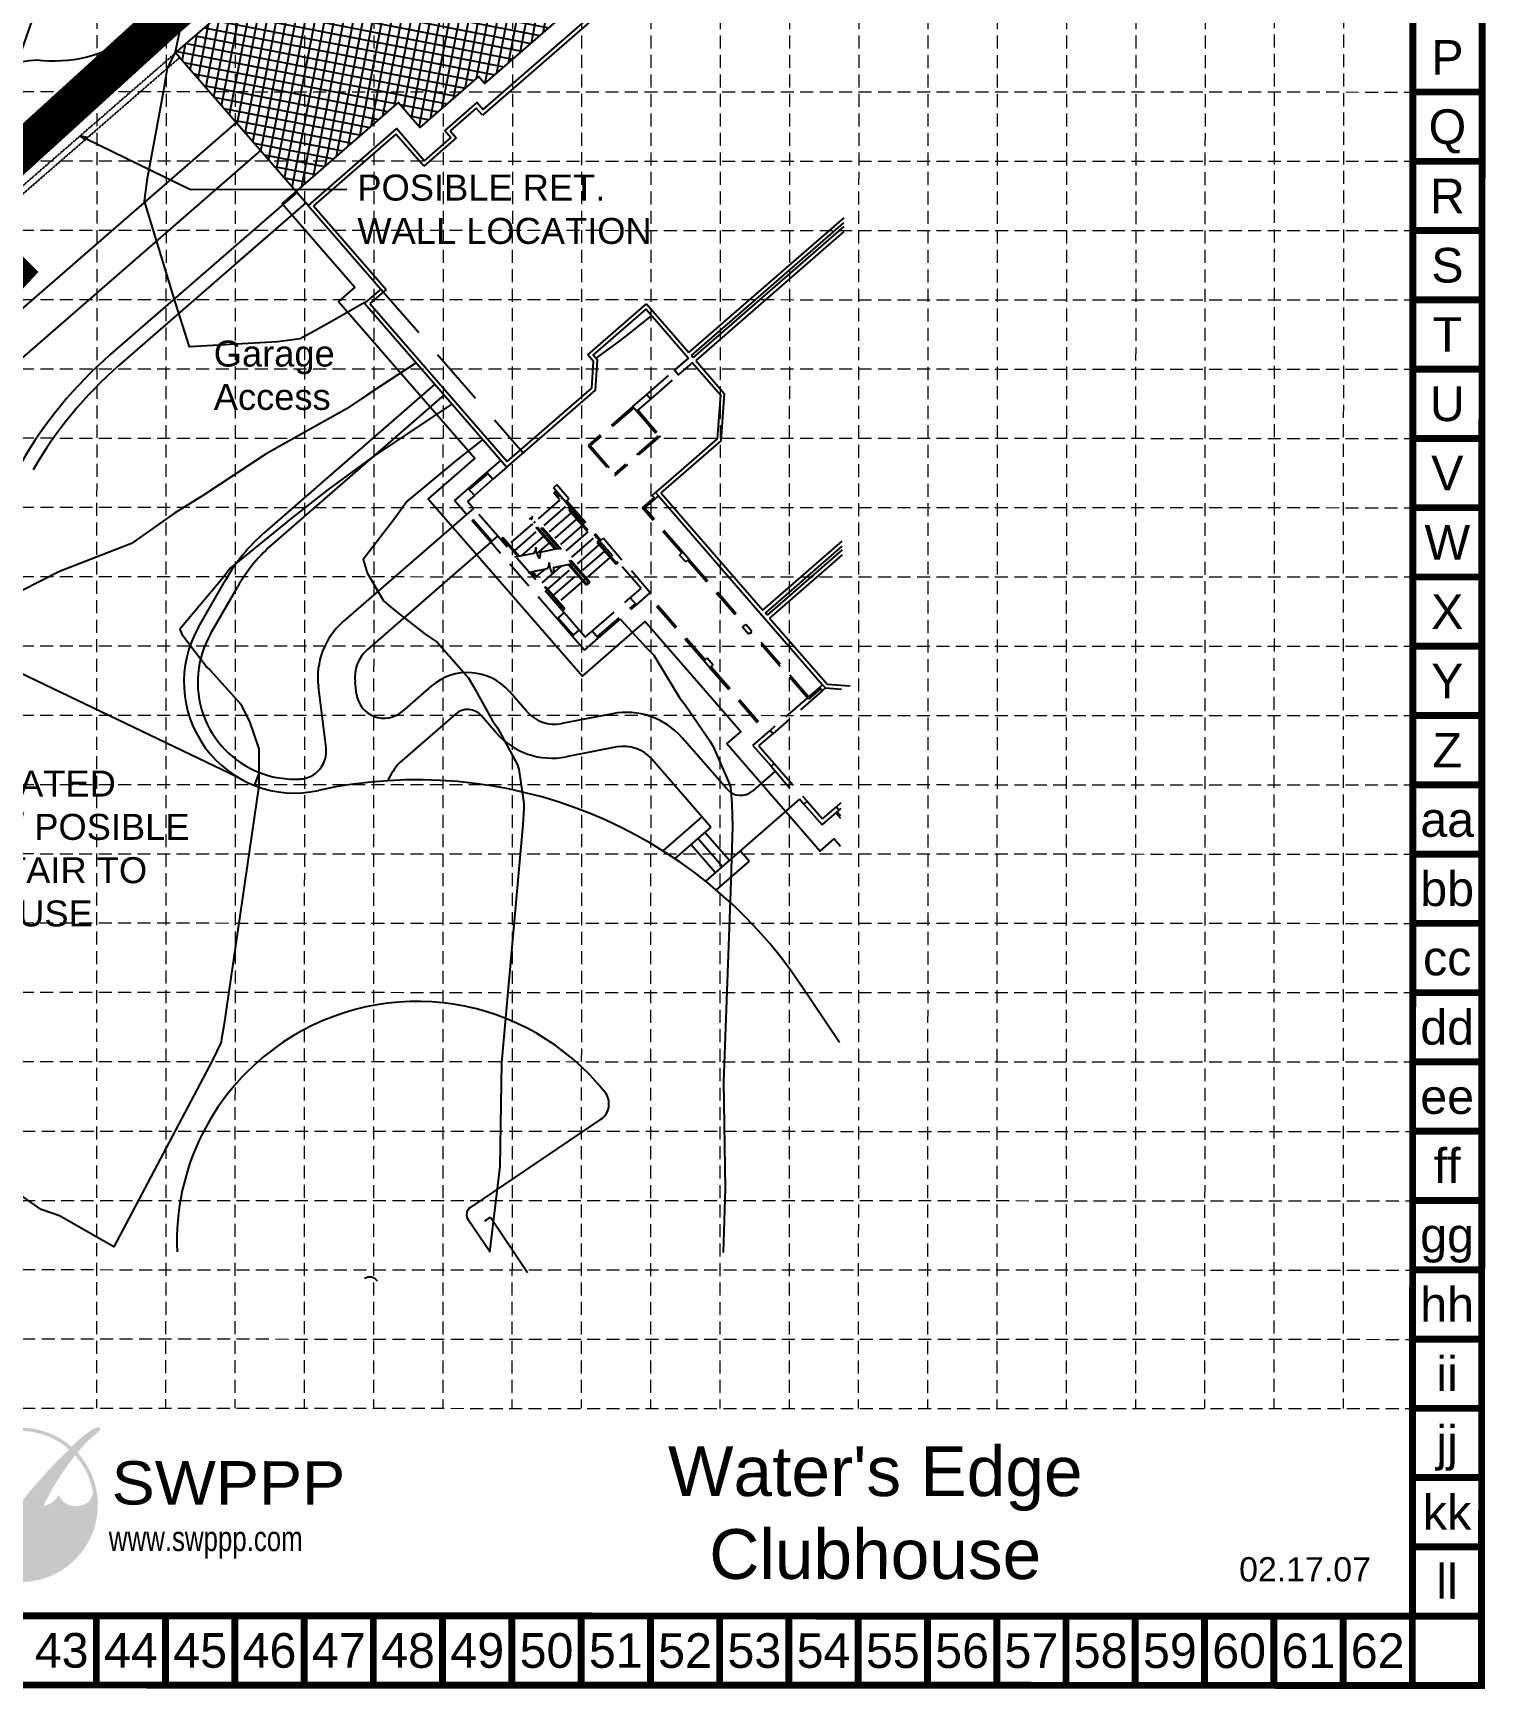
# Model space of a CAD drawing. Extents: x -334 to 9916, y 1271 to 43031.
# Drawn here: x 6302 to 8190, y 1271 to 3422 of the extents above; entities that cross this region are included whole.
import ezdxf
from ezdxf.enums import TextEntityAlignment as Align

# ---------------------------------------------------------------- set-up
doc = ezdxf.new("R2010")
doc.units = 0
doc.header["$LTSCALE"] = 150
doc.header["$MEASUREMENT"] = 0
for name, pattern in [('BGO ACAD 02$0$HIDDEN', [0.375, 0.25, -0.125]), ('DASHED', [0.75, 0.5, -0.25]), ('HIDDEN', [0.375, 0.25, -0.125])]:
    doc.linetypes.add(name, pattern=pattern)
doc.layers.get('0').update_dxf_attribs({"linetype": 'CONTINUOUS'})
for name, color, linetype in [('96NOTES', 211, 'CONTINUOUS'), ('A2', 2, 'CONTINUOUS'), ('A5', 5, 'CONTINUOUS'), ('BASE', 7, 'CONTINUOUS'), ('contours-ng', 253, 'CONTINUOUS'), ('FLOOR', 253, 'CONTINUOUS'), ('GRID', 254, 'HIDDEN'), ('LOGO', 7, 'CONTINUOUS'), ('outline', 5, 'CONTINUOUS'), ('outline2', 5, 'CONTINUOUS'), ('OUTLINE3', 5, 'CONTINUOUS'), ('OUTLINE4', 2, 'CONTINUOUS'), ('ROOF LINE', 253, 'CONTINUOUS'), ('swppp', 5, 'CONTINUOUS')]:
    doc.layers.add(name, color=color, linetype=linetype)
doc.styles.add('ISO', font='gcadold.shx')
doc.styles.add('LOGO1', font='Rockeb.TTF', dxfattribs={"height": 25})
doc.styles.get("Standard").update_dxf_attribs({"font": 'ARIAL.TTF'})

# ---------------------------------------------------------------- blocks, each defined once
blk = doc.blocks.new('_Open30')
at = {"color": 0, "linetype": 'ByBlock', "lineweight": -2}
for p, q in [((-1, 0.27), (0, 0)), ((0, 0), (-1, -0.27)), ((0, 0), (-1, 0))]:
    blk.add_line(p, q, dxfattribs=at)
blk = doc.blocks.new('new logo')
at = {"layer": 'LOGO'}
h = blk.add_hatch(color=170, dxfattribs=at)
h.paths.add_polyline_path([(67.4, 44.1), (66.8, 44.7), (66.3, 45.2), (66, 45.8), (65.5, 46.4), (65.1, 47.2), (64.7, 47.9), (64.4, 48.5), (64.2, 49), (63.9, 49.6), (63.7, 50.1), (63.3, 51), (62.9, 52), (62.6, 52.8), (62.4, 53.3), (62.2, 53.7), (62.1, 54.2), (61.9, 54.7), (61.7, 55.2), (61.5, 55.7), (61.3, 56.3), (61, 56.8), (60.8, 57.4), (60.5, 57.9), (60.2, 58.5), (60, 59.1), (59.7, 59.6), (59.3, 60.2), (59, 60.8), (58.7, 61.3), (58.3, 61.9), (58, 62.4), (57.6, 62.9), (57.3, 63.4), (56.9, 63.9), (56.6, 64.3), (56.3, 64.7), (55.9, 65.1), (55.6, 65.5), (55.2, 65.9), (54.9, 66.2), (54, 66.2), (52.9, 66.3), (52, 66.5), (51.5, 66.6), (50.9, 66.8), (50.3, 67), (49.4, 67.4), (48.3, 67.9), (47.3, 68.6), (46.5, 69.3), (45.7, 70), (45, 70.8), (44.4, 71.5), (44, 72.2), (43.6, 72.7), (43.4, 72.9), (43.2, 73.2), (43.1, 73.4), (43, 73.5), (42.8, 73.7), (42.7, 73.7), (42.7, 73.8), (42.6, 73.8), (42.5, 73.7), (42.5, 73.6), (42.4, 73.5), (42.4, 73.4), (42.3, 73.2), (42.2, 72.8), (42, 72.1), (41.7, 71.5), (41.4, 70.9), (41, 70.3), (40.5, 69.8), (40, 69.2), (39.4, 68.7), (38.8, 68.2), (38.1, 67.7), (37.3, 67.3), (36.5, 66.9), (35.7, 66.6), (34.9, 66.3), (34, 66.1), (33, 66), (31.9, 65.9), (30.8, 65.9), (29.6, 65.9), (28.6, 66), (27.6, 66.1), (26.7, 66.4), (25.8, 66.7), (25, 67.1), (24.1, 67.6), (23.2, 68.2), (22.4, 68.9), (21.8, 69.5), (21.4, 69.9), (21, 70.4), (20.6, 70.9), (20.2, 71.5), (19.9, 72.1), (19.5, 72.9), (19.2, 73.8), (18.9, 74.8, -0.595729), (106.3, 106.8), (107, 107.5), (107.5, 108), (108.1, 108.6, 37.93689), (112.3, 104.5), (112.1, 104.2), (111.6, 103.7), (111.1, 103.1), (110.6, 102.5, -0.146449), (123.6, 75), (123.3, 74.5), (123.1, 74), (122.9, 73.5), (122.8, 73.1), (122.5, 72.4), (122.2, 71.7), (121.9, 71.1), (121.5, 70.5), (121.1, 70), (120.7, 69.5), (120.2, 69), (119.6, 68.6), (119, 68.1), (118.4, 67.7), (117.8, 67.4), (117.1, 67), (116.5, 66.7), (115.8, 66.5), (115, 66.3), (114.3, 66.1), (113.5, 66), (112.7, 65.9), (111.9, 65.8), (111.1, 65.8), (110.3, 65.8), (109.4, 65.9), (108.6, 66), (107.7, 66.2), (106.8, 66.4), (105.9, 66.7), (105.1, 67.1), (104.3, 67.5), (103.5, 68), (102.8, 68.6), (102.1, 69.3), (101.4, 70), (100.8, 70.7), (100.2, 71.4), (99.8, 72), (99.5, 72.5), (99.4, 72.8), (99.3, 73), (99.1, 73.2), (99, 73.4), (98.9, 73.5), (98.8, 73.6), (98.7, 73.6), (98.6, 73.6), (98.5, 73.5), (98.4, 73.4), (98.4, 73.3), (98.3, 73.2), (98.2, 73), (98.1, 72.8), (97.8, 72.4), (97.4, 71.8), (96.9, 71.1), (96.4, 70.5), (95.9, 70.1), (95.4, 69.6), (94.8, 69.1), (94.2, 68.6), (93.5, 68.2), (92.8, 67.7), (91.9, 67.3), (91, 66.9), (90.1, 66.6), (89.4, 66.4), (88.6, 66.2), (87.8, 66.1), (87.6, 65.6), (87.4, 65.1), (87.1, 64.4), (86.9, 63.8), (86.6, 63), (86.3, 62.2), (85.9, 61.3), (85.6, 60.4), (85.3, 59.5), (84.9, 58.6), (84.6, 57.7), (84.2, 56.7), (83.9, 55.8), (83.5, 54.9), (83.2, 54), (82.9, 53.2), (82.6, 52.4), (82.3, 51.6), (82.1, 51), (81.9, 50.3), (81.6, 49.8), (81.3, 48.9), (80.9, 48.1), (80.5, 47.3), (80.1, 46.6), (79.6, 45.9), (79.1, 45.4), (78.6, 44.8), (78.1, 44.3), (77.6, 43.9), (77, 43.5), (76.5, 43.1), (75.9, 42.8), (75.3, 42.6), (74.6, 42.3), (73.7, 42.1), (73, 41.9), (72.2, 41.9), (71.6, 42), (70.9, 42.2), (70.1, 42.5), (69.4, 42.8), (68.7, 43.1), (68, 43.5)])
h.paths.add_polyline_path([(71.8, 72), (70.7, 73.9), (70.1, 75.2), (69.7, 74.3), (68.7, 72.6), (67.9, 71.7), (67.9, 71.5), (68.1, 71.2), (68.3, 71), (68.4, 70.8), (68.5, 70.6), (68.7, 70.4), (68.8, 70.2), (68.9, 70.1), (69, 70), (69.1, 69.8), (69.3, 69.7), (69.4, 69.7), (69.5, 69.6), (69.6, 69.5), (69.7, 69.5), (69.8, 69.4), (69.9, 69.4), (70.1, 69.3), (70.2, 69.3), (70.3, 69.2), (70.4, 69.2), (70.5, 69.2), (70.6, 69.2), (70.8, 69.2), (70.9, 69.2), (71, 69.2), (71.1, 69.2), (71.2, 69.2), (71.3, 69.2), (71.4, 69.2), (71.5, 69.2), (71.6, 69.2), (71.7, 69.3), (71.8, 69.3), (71.9, 69.3), (72, 69.4), (72.1, 69.5), (72.2, 69.5), (72.3, 69.6), (72.5, 69.6), (72.6, 69.7), (72.7, 69.8), (72.8, 69.9), (72.9, 70), (73, 70.1), (73.1, 70.2), (73.2, 70.3), (73.3, 70.4), (72.5, 71.1)], flags=17)
blk.add_hatch(color=240, dxfattribs=at).paths.add_polyline_path([(117.7, 117.3), (118.9, 118.2), (119.8, 118.9), (120.6, 119.5), (121.3, 119.9), (121.9, 120.3), (122.4, 120.6), (122.8, 120.9), (123.1, 121.1), (123.4, 121.3), (123.7, 121.4), (124, 121.6), (124.2, 121.7), (124.4, 121.8), (124.6, 121.9), (124.8, 121.9), (125, 122), (125.2, 122.1), (125.4, 122.2), (125.6, 122.2), (125.8, 122.3), (125.9, 122.4), (126.1, 122.4), (126.3, 122.5), (126.4, 122.5), (126.6, 122.6), (126.7, 122.6), (126.8, 122.7), (126.9, 122.7), (127.1, 122.7), (127.2, 122.8), (127.3, 122.8), (127.4, 122.8), (127.5, 122.8), (127.6, 122.8), (127.7, 122.8), (127.8, 122.8), (127.9, 122.8), (128, 122.8), (128.1, 122.8), (128.1, 122.8), (128.2, 122.8), (128.3, 122.8), (128.4, 122.8), (128.4, 122.7), (128.5, 122.7), (128.5, 122.7), (128.6, 122.7), (128.6, 122.6), (128.7, 122.6), (128.7, 122.6), (128.7, 122.5), (128.7, 122.5), (128.8, 122.4), (128.8, 122.4), (128.8, 122.3), (128.8, 122.3), (128.8, 122.2), (128.8, 122.1), (128.8, 122.1), (128.8, 122), (128.8, 121.9), (128.8, 121.8), (128.8, 121.8), (128.8, 121.7), (128.8, 121.6), (128.7, 121.5), (128.7, 121.4), (128.7, 121.3), (128.6, 121.3), (128.6, 121.2), (128.5, 121.1), (128.4, 121), (128.4, 120.8), (128.3, 120.7), (128.2, 120.6), (128.1, 120.4), (128, 120.3), (127.8, 120.1), (127.7, 120), (127.6, 119.8), (127.4, 119.6), (127.3, 119.4), (127.1, 119.2), (126.8, 119), (126.6, 118.8), (126.3, 118.5), (125.9, 118.2), (125.5, 117.9), (125.1, 117.5), (124.6, 117), (124, 116.6), (123.5, 116.1), (122.9, 115.6), (122.3, 115.1), (121.7, 114.5), (121.1, 114), (120.6, 113.5), (120, 113), (119.5, 112.5), (119, 112), (118.5, 111.5), (118, 111), (117.5, 110.5), (117, 109.9), (116.5, 109.4), (116, 108.8), (115.5, 108.3), (115, 107.7), (114.5, 107.1), (114, 106.6), (113.5, 106), (113, 105.4), (112.5, 104.8), (112.1, 104.2), (111.6, 103.7), (111.1, 103.1), (110.6, 102.4), (110.1, 101.8), (109.6, 101.1), (109, 100.4), (108.5, 99.7), (107.9, 98.9), (107.3, 98.1), (106.7, 97.3), (106, 96.4), (105.4, 95.6), (104.8, 94.7), (104.2, 93.9), (103.6, 93.1), (103.1, 92.3), (102.5, 91.5), (102, 90.6), (101.4, 89.8), (100.9, 89), (100.3, 88.2), (99.8, 87.3), (99.2, 86.5), (98.6, 85.6), (98.1, 84.7), (97.5, 83.8), (96.9, 82.9), (96.4, 82), (95.9, 81.1), (95.4, 80.3), (94.9, 79.5), (94.5, 78.7), (94, 78), (93.6, 77.2), (93.2, 76.5), (92.8, 75.8), (92.4, 75), (92, 74.3), (91.6, 73.5), (91.2, 72.8), (90.8, 72), (90.4, 71.3), (90, 70.6), (89.6, 69.9), (89.3, 69.3), (89, 68.7), (88.8, 68.2), (88.5, 67.7), (88.3, 67.3), (88.1, 66.9), (88, 66.5), (87.8, 66.1), (87.6, 65.6), (87.4, 65.1), (87.1, 64.4), (86.9, 63.8), (86.6, 63), (86.3, 62.2), (85.9, 61.3), (85.6, 60.4), (85.3, 59.5), (84.9, 58.6), (84.6, 57.7), (84.2, 56.7), (83.9, 55.8), (83.5, 54.9), (83.2, 54), (82.9, 53.2), (82.6, 52.4), (82.3, 51.6), (82.1, 51), (81.9, 50.3), (81.6, 49.8), (81.4, 49.2), (81.2, 48.7), (81, 48.3), (80.8, 47.9), (80.6, 47.5), (80.4, 47.1), (80.2, 46.7), (80, 46.4), (79.7, 46.1), (79.5, 45.8), (79.2, 45.5), (79, 45.2), (78.7, 44.9), (78.5, 44.7), (78.2, 44.4), (78, 44.2), (77.7, 44), (77.4, 43.8), (77.2, 43.6), (76.9, 43.4), (76.6, 43.2), (76.3, 43), (76, 42.9), (75.7, 42.7), (75.5, 42.6), (75.2, 42.5), (74.9, 42.4), (74.6, 42.3), (74.3, 42.2), (74, 42.1), (73.8, 42.1), (73.5, 42), (73.2, 42), (73, 41.9), (72.7, 41.9), (72.5, 41.9), (72.2, 41.9), (72, 42), (71.8, 42), (71.5, 42.1), (71.3, 42.1), (71.1, 42.2), (70.8, 42.2), (70.6, 42.3), (70.4, 42.4), (70.1, 42.5), (69.9, 42.6), (69.6, 42.7), (69.4, 42.8), (69.2, 42.9), (68.9, 43), (68.7, 43.1), (68.5, 43.2), (68.2, 43.4), (68, 43.6), (67.8, 43.7), (67.6, 43.9), (67.4, 44.1), (67.2, 44.3), (67, 44.5), (66.8, 44.7), (66.6, 44.9), (66.5, 45.1), (66.3, 45.4), (66.1, 45.6), (65.9, 45.9), (65.7, 46.2), (65.4, 46.6), (65.2, 47), (65, 47.4), (64.7, 47.9), (64.4, 48.5), (64.2, 49), (63.9, 49.6), (63.7, 50.1), (63.4, 50.7), (63.2, 51.3), (63, 51.8), (62.8, 52.3), (62.6, 52.8), (62.4, 53.3), (62.2, 53.7), (62.1, 54.2), (61.9, 54.7), (61.7, 55.2), (61.5, 55.7), (61.3, 56.3), (61, 56.8), (60.8, 57.4), (60.5, 57.9), (60.2, 58.5), (60, 59.1), (59.7, 59.6), (59.3, 60.2), (59, 60.8), (58.7, 61.3), (58.3, 61.9), (58, 62.4), (57.6, 62.9), (57.3, 63.4), (56.9, 63.9), (56.6, 64.3), (56.3, 64.7), (55.9, 65.1), (55.6, 65.5), (55.2, 65.9), (54.9, 66.3), (54.5, 66.6), (54.1, 67), (53.7, 67.4), (53.3, 67.8), (52.8, 68.1), (52.4, 68.5), (51.9, 68.9), (51.4, 69.3), (50.9, 69.7), (50.5, 70), (50, 70.4), (49.5, 70.8), (49.1, 71.1), (48.7, 71.5), (48.2, 71.8), (47.8, 72.1), (47.5, 72.4), (47.1, 72.7), (46.8, 72.9), (46.6, 73.1), (46.3, 73.3), (46.1, 73.5), (45.9, 73.6), (45.7, 73.8), (45.6, 73.9), (45.5, 74), (45.3, 74.2), (45.2, 74.3), (45.1, 74.4), (45, 74.6), (45, 74.7), (44.9, 74.8), (44.8, 75), (44.8, 75.1), (44.8, 75.2), (44.7, 75.4), (44.7, 75.5), (44.7, 75.7), (44.7, 75.8), (44.7, 76), (44.7, 76.1), (44.7, 76.3), (44.8, 76.4), (44.8, 76.6), (44.9, 76.7), (44.9, 76.9), (45, 77.1), (45.1, 77.2), (45.2, 77.4), (45.3, 77.6), (45.4, 77.8), (45.6, 78), (45.7, 78.2), (45.9, 78.5), (46.1, 78.7), (46.3, 79), (46.6, 79.3), (46.8, 79.5), (47.1, 79.8), (47.3, 80.1), (47.6, 80.4), (47.9, 80.7), (48.2, 81), (48.5, 81.3), (48.8, 81.6), (49.2, 81.9), (49.5, 82.2), (49.8, 82.5), (50.1, 82.7), (50.4, 83), (50.7, 83.2), (51, 83.4), (51.2, 83.6), (51.5, 83.8), (51.7, 83.9), (51.9, 84.1), (52.1, 84.2), (52.2, 84.3), (52.4, 84.4), (52.5, 84.5), (52.7, 84.5), (52.8, 84.6), (53, 84.6), (53.1, 84.6), (53.2, 84.7), (53.3, 84.7), (53.5, 84.7), (53.6, 84.7), (53.7, 84.7), (53.8, 84.7), (54, 84.7), (54.1, 84.6), (54.2, 84.6), (54.3, 84.5), (54.5, 84.5), (54.6, 84.4), (54.7, 84.4), (54.9, 84.3), (55, 84.2), (55.2, 84.1), (55.3, 84.1), (55.5, 84), (55.7, 83.9), (55.9, 83.7), (56.1, 83.6), (56.4, 83.4), (56.7, 83.2), (57, 83), (57.3, 82.8), (57.7, 82.5), (58, 82.3), (58.4, 82), (58.8, 81.7), (59.2, 81.4), (59.6, 81.1), (60, 80.8), (60.4, 80.5), (60.8, 80.2), (61.2, 79.9), (61.5, 79.6), (61.9, 79.3), (62.3, 78.9), (62.6, 78.6), (63, 78.3), (63.3, 77.9), (63.7, 77.5), (64, 77.2), (64.3, 76.8), (64.6, 76.4), (64.9, 76), (65.2, 75.6), (65.5, 75.2), (65.8, 74.8), (66.1, 74.4), (66.4, 74), (66.7, 73.6), (66.9, 73.2), (67.2, 72.8), (67.4, 72.5), (67.6, 72.1), (67.8, 71.8), (67.9, 71.5), (68.1, 71.2), (68.3, 71), (68.4, 70.8), (68.5, 70.6), (68.7, 70.4), (68.8, 70.2), (68.9, 70.1), (69, 70), (69.1, 69.8), (69.3, 69.7), (69.4, 69.7), (69.5, 69.6), (69.6, 69.5), (69.7, 69.5), (69.8, 69.4), (69.9, 69.4), (70.1, 69.3), (70.2, 69.3), (70.3, 69.2), (70.4, 69.2), (70.5, 69.2), (70.6, 69.2), (70.8, 69.2), (70.9, 69.2), (71, 69.2), (71.1, 69.2), (71.2, 69.2), (71.3, 69.2), (71.4, 69.2), (71.5, 69.2), (71.6, 69.2), (71.7, 69.3), (71.8, 69.3), (71.9, 69.3), (72, 69.4), (72.1, 69.5), (72.2, 69.5), (72.3, 69.6), (72.5, 69.6), (72.6, 69.7), (72.7, 69.8), (72.8, 69.9), (72.9, 70), (73, 70.1), (73.1, 70.2), (73.2, 70.3), (73.3, 70.5), (73.5, 70.6), (73.6, 70.8), (73.7, 70.9), (73.9, 71.1), (74, 71.3), (74.2, 71.5), (74.3, 71.8), (74.5, 72), (74.7, 72.3), (74.9, 72.6), (75.1, 72.8), (75.3, 73.1), (75.6, 73.5), (75.8, 73.8), (76.1, 74.1), (76.4, 74.5), (76.7, 74.9), (77, 75.3), (77.3, 75.7), (77.7, 76.1), (78, 76.5), (78.4, 77), (78.8, 77.4), (79.2, 77.9), (79.6, 78.4), (80, 78.9), (80.5, 79.5), (81, 80), (81.5, 80.6), (82, 81.1), (82.5, 81.7), (83, 82.3), (83.6, 82.9), (84.1, 83.5), (84.7, 84.1), (85.2, 84.7), (85.7, 85.3), (86.2, 85.8), (86.7, 86.4), (87.2, 86.9), (87.7, 87.4), (88.1, 87.9), (88.6, 88.5), (89.1, 89), (89.5, 89.5), (90, 90.1), (90.5, 90.6), (91, 91.2), (91.5, 91.7), (92.1, 92.3), (92.6, 92.9), (93.2, 93.5), (93.8, 94.1), (94.4, 94.8), (95, 95.4), (95.6, 96), (96.3, 96.7), (96.9, 97.3), (97.6, 98), (98.2, 98.6), (98.8, 99.2), (99.4, 99.8), (100, 100.3), (100.5, 100.9), (101.1, 101.4), (101.6, 102), (102.1, 102.5), (102.7, 103.1), (103.2, 103.6), (103.7, 104.1), (104.2, 104.7), (104.8, 105.2), (105.3, 105.8), (105.9, 106.3), (106.4, 106.9), (107, 107.5), (107.5, 108), (108.1, 108.6), (108.7, 109.2), (109.3, 109.8), (109.9, 110.3), (110.4, 110.9), (111, 111.5), (111.6, 112), (112.2, 112.6), (112.8, 113.1), (113.4, 113.6), (114, 114.2), (114.6, 114.7), (115.3, 115.3), (116, 115.9), (116.8, 116.6)])
at = {"layer": 'LOGO', "style": 'LOGO1'}
for s, height, width, p in [('SWPPP', 31.32, 1.115, (137, 67)), ('www.swppp.com', 18.112, 0.77, (135, 33.4))]:
    blk.add_text(s, height=height, dxfattribs=dict(at, width=width)).set_placement(p)

msp = doc.modelspace()

# ---------------------------------------------------------------- hatches: boundary and pattern name
at = {"layer": 'FLOOR', "ltscale": 100}
h = msp.add_hatch(dxfattribs=at)
h.set_pattern_fill('ANSI37', scale=98, style=0)
h.set_pattern_definition([(349.0007, (3123.184, 1057.48), (2.337265, 12.02496), []), (79.0007, (3123.184, 1057.48), (-12.02496, 2.337265), [])])
h.paths.add_polyline_path([(7231.1, 3711.1), (7066.8, 3900.2), (6487.2, 3396.3), (6643.6, 3216.3), (6776.5, 3331.8), (6804.7, 3299.4), (6880.9, 3365.6), (6888.8, 3356.6), (6991, 3445.5), (6962.8, 3477.9)])

# ---------------------------------------------------------------- linework, layer by layer
at = {"layer": 'A2', "color": 7}
for p, q in [((6487.2, 3396.3), (7066.8, 3900.2)), ((6659.4, 3198.2), (6487.2, 3396.3)), ((6656.5, 3201.6), (6413.8, 2990.6)), ((6656.4, 3201.6), (6568.6, 3125.3)), ((6824.3, 2965.9), (6602.7, 2773.3)), ((6517, 2650.5), (6552, 2711.5)), ((7349.9, 2110.9), (7298.2, 2187.6)), ((7039.9, 2011.2), (6870.7, 1897.1)), ((6895.8, 1838.5), (6867.5, 1880.4))]:
    msp.add_line(p, q, dxfattribs=at)
for centre, radius, start, end in [((6760.2, 2592.1), 528, 131, 150.1827), ((6760.2, 2592.1), 240, 131, 150.1827), ((6642, 2578.9), 144, 150.1827, 282.3261), ((6800.8, 1852.1), 600, 33.5971, 102.3261), ((6800.8, 1852.1), 312, 38.4217, 124), ((6800.8, 1852.1), 312, 124, 182.4382), ((7026.4, 2031.1), 24, 304, 38.4217), ((6877.4, 1887.1), 12, 124, 214), ((6739.6, 1794.1), 12, 34, 124)]:
    msp.add_arc(centre, radius, start, end, dxfattribs=at)
at = {"layer": 'A5', "color": 1, "linetype": 'BGO ACAD 02$0$HIDDEN', "ltscale": 0.002}
msp.add_line((6244.8, 3175.1), (6492.4, 3390.3), dxfattribs=at)
at = {"layer": 'A5', "color": 7}
for p, q in [((6179.6, 2969.9), (6566, 3305.7)), ((6597.4, 3269.6), (6238.4, 2957.5)), ((6644.6, 3215.2), (6402, 3004.2)), ((6836.1, 2952.3), (6614.6, 2759.7)), ((6865.2, 2796.8), (6705.1, 2657.6)), ((6896.7, 2760.6), (6736.5, 2621.3)), ((6532.6, 2641.6), (6567.6, 2702.5)), ((6569.4, 2454.5), (6175.9, 2643.2)), ((6682.8, 2493.6), (6672.8, 2573.1)), ((6722.4, 2563.5), (6720.4, 2579.1)), ((6819.5, 2573.7), (6781.7, 2540.9)), ((6943.5, 2540.8), (6921.1, 2566.6)), ((6851, 2537.5), (6778.5, 2474.4)), ((6903.9, 2513.2), (6884.9, 2535.1)), ((7054.8, 2538), (6988.9, 2525.2)), ((7203.4, 2440.2), (7145.6, 2506.7)), ((7060.6, 2494.8), (6994.7, 2482)), ((7182.9, 2390.6), (7106, 2479.1)), ((6596, 2461.6), (6589.5, 2444.8)), ((7266.5, 2463.2), (7237.3, 2437.8)), ((7298, 2427), (7175.6, 2320.6)), ((7171.1, 2404.2), (7120.2, 2360)), ((7182.9, 2390.6), (7135.9, 2349.8)), ((7188.4, 2331.7), (7156.9, 2368)), ((7197.4, 2339.6), (7165.9, 2375.8)), ((7206.5, 2347.5), (7175, 2383.7)), ((7232.5, 2346.3), (7189.7, 2309)), ((7232.5, 2346.3), (7220.7, 2359.9)), ((6889, 1879), (6896.5, 1884)), ((6896.5, 1884), (6944.4, 1811.9))]:
    msp.add_line(p, q, dxfattribs=at)
at = {"layer": 'A5', "color": 7, "flags": 128}
msp.add_lwpolyline([(6118, 3198.2, -0.370306), (6306.8, 3387.6, 0.187772), (6429.1, 3417.4), (6605.7, 3570.9, -0.414192), (6656.5, 3567.4), (6668.3, 3553.8)], format="xyb", dxfattribs=at)
at = {"layer": 'A5', "color": 1, "linetype": 'BGO ACAD 02$0$HIDDEN', "ltscale": 0.002, "flags": 128}
msp.add_lwpolyline([(6487.2, 3396.3), (6239.6, 3181.1)], dxfattribs=at)
at = {"layer": 'A5', "color": 7}
for centre, radius, start, end in [((6760.2, 2592.1), 546, 131, 150.1827), ((6760.2, 2592.1), 222, 131, 150.1827), ((6768, 2585.1), 96, 131, 187.1804), ((6642, 2578.9), 126, 150.1827, 248.6194), ((6768, 2585.1), 48, 131, 187.1804), ((6866.7, 2519.4), 72, 41, 131), ((6758.1, 2568), 36, 187.1804, 311), ((6866.7, 2519.4), 24, 41, 131), ((6979.8, 2572.3), 48, 221, 280.9832), ((7073.1, 2443.7), 96, 41, 100.9832), ((6976.4, 2576.2), 96, 221, 280.9832), ((7069.7, 2447.6), 48, 41, 100.9832), ((6647.1, 2489.1), 36, 273.2626, 7.1804), ((6844.5, 2413.7), 89.7, 137.382, 155.5204), ((6642, 2578.9), 126, 248.6194, 273.2626), ((7221.5, 2455.9), 24, 221, 311)]:
    msp.add_arc(centre, radius, start, end, dxfattribs=at)
at = {"layer": 'BASE', "color": 9}
msp.add_line((8095.3, 4785.6), (8094.2, 1365.6), dxfattribs=at)
at = {"layer": 'BASE', "const_width": 9}
for points in [[(2424.2, 1277.3), (8184.2, 1275.6), (8185.3, 4875.6), (2425.3, 4877.3)], [(2514.1, 1367.3), (8094.5, 1365.5), (8095.4, 4785.7), (2516.2, 4787.5)]]:
    msp.add_lwpolyline(points, close=True, dxfattribs=at)
for points in [[(8184.8, 3345.6), (8094.8, 3345.6)], [(8184.8, 3255.6), (8094.8, 3255.6)], [(8184.8, 3165.6), (8094.8, 3165.6)], [(8184.8, 3075.6), (8094.8, 3075.6)], [(8184.7, 2985.6), (8094.7, 2985.6)], [(8184.7, 2895.6), (8094.7, 2895.6)], [(8184.7, 2805.6), (8094.7, 2805.6)], [(8184.7, 2715.6), (8094.7, 2715.6)], [(8184.6, 2625.6), (8094.6, 2625.6)], [(8184.6, 2535.6), (8094.6, 2535.6)], [(8184.6, 2445.6), (8094.6, 2445.6)], [(8184.5, 2355.6), (8094.5, 2355.6)], [(8184.5, 2265.6), (8094.5, 2265.6)], [(8184.5, 2175.6), (8094.5, 2175.6)], [(8184.5, 2085.6), (8094.5, 2085.6)], [(8184.4, 1995.6), (8094.4, 1995.6)], [(8184.4, 1905.6), (8094.4, 1905.6)], [(8184.4, 1815.6), (8094.4, 1815.6)], [(8184.4, 1725.6), (8094.4, 1725.6)], [(8184.3, 1635.6), (8094.3, 1635.6)], [(8184.3, 1545.6), (8094.3, 1545.6)], [(8184.3, 1455.6), (8094.3, 1455.6)], [(6384.2, 1276.2), (6384.2, 1366.2)], [(6474.2, 1276.1), (6474.2, 1366.1)], [(6564.2, 1276.1), (6564.2, 1366.1)], [(6654.2, 1276.1), (6654.2, 1366.1)], [(6744.2, 1276), (6744.2, 1366)], [(6834.2, 1276), (6834.2, 1366)], [(6924.2, 1276), (6924.2, 1366)], [(7014.2, 1276), (7014.2, 1366)], [(7104.2, 1275.9), (7104.2, 1365.9)], [(7194.2, 1275.9), (7194.2, 1365.9)], [(7284.2, 1275.9), (7284.2, 1365.9)], [(7374.2, 1275.9), (7374.2, 1365.9)], [(7464.2, 1275.8), (7464.2, 1365.8)], [(7554.2, 1275.8), (7554.2, 1365.8)], [(7644.2, 1275.8), (7644.2, 1365.8)], [(7734.2, 1275.7), (7734.2, 1365.7)], [(7824.2, 1275.7), (7824.2, 1365.7)], [(7914.2, 1275.7), (7914.2, 1365.7)], [(8004.2, 1275.7), (8004.2, 1365.7)], [(8184.2, 1365.6), (8094.2, 1365.6)], [(8094.2, 1275.6), (8094.2, 1365.6)]]:
    msp.add_lwpolyline(points, dxfattribs=at)
at = {"layer": 'contours-ng', "color": 35, "linetype": 'Continuous'}
for points in [[(6799.8, 2994), (6753.7, 2963.3), (6735.6, 2951.9), (6709.2, 2933.9), (6605, 2875.4), (6523.3, 2822), (6485.6, 2798.5), (6430, 2759), (6336.5, 2722.6), (6213.4, 2660.2), (6187.2, 2790.3), (6168.3, 2866), (6182.9, 2925.8), (6188.8, 2952.1), (6205.7, 3039.1), (6220, 3128.6), (6224.4, 3155.7), (6230.2, 3201.5), (6248.7, 3267.7), (6255.5, 3292.8), (6278.6, 3375.1), (6299.1, 3433.3), (6349.5, 3579)], [(6735.4, 3073.5), (6689.8, 3047.5), (6667.3, 3035), (6649, 3024.8), (6619.6, 3020.9), (6505.3, 3014.5), (6487.2, 3071.6), (6446.8, 3203.9), (6450.8, 3233.5), (6453.9, 3249.8), (6472, 3348.1), (6476.6, 3376.8), (6486.6, 3395.9), (6492.8, 3424.5)], [(7105.7, 3055.2), (7075, 3030.8), (7063.6, 3021.9), (7034.6, 3000.6), (7033.3, 2999.8)], [(6846.4, 2940.4), (6742.2, 2870.9), (6685.3, 2829.2), (6639.4, 2793.4), (6558.3, 2727), (6549.8, 2715.6), (6492.6, 2648), (6495.5, 2641.2), (6528.1, 2597.8), (6531.8, 2595), (6571.6, 2550.6), (6572.6, 2549.3), (6573.3, 2547.9), (6583.7, 2526.7), (6594.6, 2495.1), (6595.4, 2492), (6595.4, 2444.1), (6550.1, 2132.4), (6547, 2115.4), (6546.6, 2111.2), (6535, 2087.8), (6406.9, 1845.2), (6336.4, 1885.8), (6312.5, 1893.9), (6252.8, 1935.3)], [(6886.6, 2894.1), (6852.2, 2867.2), (6788.1, 2813.9), (6769.8, 2789.1), (6730.9, 2738.1), (6736.2, 2720.9), (6757.5, 2684.6), (6769.5, 2674.3), (6811.5, 2641.4), (6827.3, 2630.7), (6858.1, 2595.4), (6867.4, 2584.9), (6874.2, 2573.1), (6899.2, 2528.7), (6905.4, 2519.5), (6930.9, 2472.4), (6933.4, 2466.1), (6939.6, 2421.1), (6939.7, 2414.6), (6938.4, 2393.9), (6910.9, 2084.2), (6908.7, 1949.6), (6895.3, 1838.5)], [(7064.4, 2660.6), (7066.1, 2659.5), (7099.4, 2623.1), (7108.6, 2614), (7115.3, 2603.4), (7142.6, 2558.1), (7149.2, 2549.6), (7181.5, 2502.7), (7185.9, 2495.4), (7207.3, 2445.7), (7208.3, 2442.5), (7210.2, 2421.5), (7210.9, 2391.3), (7208.4, 2307.4), (7199.1, 2059.5), (7201.2, 1921.8), (7198.7, 1838.2)]]:
    msp.add_lwpolyline(points, dxfattribs=at)
at = {"layer": 'GRID', "color": 252, "linetype": 'HIDDEN', "lineweight": 0, "ltscale": 0.45}
for p, q in [((6385.3, 4786.2), (6384.3, 1635.8)), ((6475.3, 4786.1), (6474.3, 1635.7)), ((6565.3, 4786.1), (6564.3, 1635.7)), ((6655.3, 4786.1), (6654.3, 1635.7)), ((6745.3, 4786), (6744.3, 1635.6)), ((6835.3, 4786), (6834.3, 1635.6)), ((6925.3, 4786), (6924.3, 1635.6)), ((7015.3, 4786), (7014.3, 1635.6)), ((7105.3, 4785.9), (7104.3, 1635.5)), ((7195.3, 4785.9), (7194.3, 1635.5)), ((7285.3, 4785.9), (7284.3, 1635.5)), ((7375.3, 4785.9), (7374.3, 1635.5)), ((7465.3, 4785.8), (7464.3, 1635.4)), ((7555.3, 4785.8), (7554.3, 1635.4)), ((7645.3, 4785.8), (7644.3, 1635.4)), ((7735.3, 4785.7), (7734.3, 1635.4)), ((7825.3, 4785.7), (7824.3, 1635.3)), ((7915.1, 4787.2), (7914.2, 1635.3)), ((8005.1, 4787.1), (8004.2, 1635.3)), ((2514.8, 3347.3), (8094.8, 3345.6)), ((2514.8, 3257.3), (8094.8, 3255.6)), ((2514.8, 3167.3), (8094.8, 3165.6)), ((2514.8, 3077.3), (8094.8, 3075.6)), ((2514.7, 2987.3), (8094.7, 2985.6)), ((2514.7, 2897.3), (8094.7, 2895.6)), ((2514.7, 2807.3), (8094.7, 2805.6)), ((2514.7, 2717.3), (8094.7, 2715.6)), ((2514.6, 2627.3), (8094.6, 2625.6)), ((2514.6, 2537.3), (8094.6, 2535.6)), ((2514.6, 2447.3), (8094.6, 2445.6)), ((2514.5, 2357.3), (8094.5, 2355.6)), ((2514.5, 2267.3), (8094.5, 2265.6)), ((2514.5, 2177.3), (8094.5, 2175.6)), ((2514.5, 2087.3), (8094.5, 2085.6)), ((2516.5, 1996.9), (8096.5, 1995.2)), ((2516.4, 1906.9), (8096.4, 1905.2)), ((2516.4, 1816.9), (8096.4, 1815.2)), ((2516.4, 1726.9), (8096.4, 1725.2)), ((2516.3, 1636.9), (8096.3, 1635.2))]:
    msp.add_line(p, q, dxfattribs=at)
at = {"layer": 'outline', "color": 7, "linetype": 'HIDDEN'}
msp.add_line((7117.9, 2824.7), (7118.3, 2824.3), dxfattribs=at)
at = {"layer": 'outline', "color": 7, "ltscale": 100}
msp.add_lwpolyline([(6371.5, 3284.8), (6506.7, 3219), (6709.7, 3219.3)], dxfattribs=at)
at = {"layer": 'outline2', "color": 7}
for p, q in [((7032, 3442.6), (6885.9, 3315.7)), ((6878, 3324.7), (6844.1, 3295.2)), ((6885.9, 3315.7), (6878, 3324.7)), ((6844.1, 3295.2), (6852, 3286.1)), ((6773.6, 3290.9), (6666.4, 3197.7)), ((6809.7, 3249.4), (6773.6, 3290.9)), ((6852, 3286.1), (6809.7, 3249.4)), ((6666.4, 3197.7), (6760.9, 3089.1)), ((7154.3, 3007), (7355.8, 3182.2)), ((7157.5, 3003.2), (7355.7, 3175.5)), ((7355.7, 3170.8), (7159.8, 3000.6)), ((7355.7, 3164.2), (7163.1, 2996.8)), ((6760.9, 3089.1), (6739.8, 3070.7)), ((6739.8, 3070.7), (6918.2, 2865.4)), ((7022.9, 3004.1), (7099.2, 3070.4)), ((7099.2, 3070.4), (7154.3, 3007)), ((7030.4, 2995.5), (7022.9, 3004.1)), ((7028, 2960.8), (7030.4, 2995.5)), ((7157.5, 3003.2), (7159.8, 3000.6)), ((7163.1, 2996.8), (7200.2, 2954.1)), ((7135.7, 2984.2), (7140.9, 2978.2)), ((6918.2, 2865.4), (7028, 2960.8)), ((7200.2, 2954.1), (7195.9, 2892.5)), ((7195.9, 2892.5), (7117.9, 2824.7)), ((7118.3, 2824.3), (7250.3, 2672.4)), ((7250.3, 2672.4), (7353.5, 2762.1)), ((7253.6, 2668.7), (7353.4, 2755.5)), ((7353.4, 2750.8), (7255.9, 2666)), ((7353.4, 2744.2), (7259.1, 2662.2)), ((7255.9, 2666), (7253.6, 2668.7)), ((7259.1, 2662.2), (7331.6, 2578.8)), ((7333.9, 2576.3), (7363.6, 2574.2))]:
    msp.add_line(p, q, dxfattribs=at)
at = {"layer": 'outline2', "color": 7, "linetype": 'HIDDEN'}
msp.add_line((7331.6, 2578.8), (7333.9, 2576.3), dxfattribs=at)
at = {"layer": 'outline2', "color": 7, "flags": 128}
for points in [[(7357.9, 3565.4), (7346.6, 3578.3), (7232.3, 3478.9), (7132.5, 3593.6), (6996.7, 3475.5), (7024.9, 3443.1), (6886.4, 3322.7), (6878.5, 3331.8), (6837, 3295.7), (6844.9, 3286.6), (6810.2, 3256.4), (6774.1, 3298), (6659.4, 3198.2), (6753.9, 3089.6), (6732.7, 3071.2)], [(6732.7, 3071.2), (6917.7, 2858.4), (7032.8, 2958.4), (7035.5, 2997.2), (7030, 3003.6), (7098.7, 3063.3), (7153.8, 2999.9), (7135.7, 2984.2), (7138, 2981.6)], [(7138, 2981.6), (7140.9, 2978.2), (7159, 2993.9), (7195.1, 2952.4), (7191.1, 2894.9), (7110.9, 2825.2), (7114.5, 2821), (7252.1, 2662.7), (7252.1, 2662.7)], [(7252.1, 2662.7), (7327.9, 2575.6), (7327.9, 2575.6), (7331.5, 2571.4), (7331.5, 2571.4), (7352.4, 2569.9)]]:
    msp.add_lwpolyline(points, dxfattribs=at)
at = {"layer": 'OUTLINE3', "color": 7, "linetype": 'DASHED'}
msp.add_line((6753.9, 3089.6), (6938.9, 2876.7), dxfattribs=at)
at = {"layer": 'OUTLINE3', "color": 7, "linetype": 'HIDDEN'}
for p, q in [((7099.4, 2952.7), (7135.7, 2984.2)), ((7104.7, 2946.7), (7140.9, 2978.2)), ((7081.3, 2937), (7023.2, 2886.4)), ((7082.6, 2935.5), (7026, 2886.2)), ((7086.6, 2930.9), (7114.3, 2899)), ((7088.1, 2932.2), (7117.1, 2898.8)), ((7023.2, 2886.4), (7057.5, 2847)), ((7023.2, 2886.4), (7057.5, 2847)), ((7026, 2886.2), (7057.7, 2849.8)), ((7117.1, 2898.8), (7057.5, 2847)), ((7114.3, 2899), (7057.7, 2849.8)), ((6891.7, 2851.7), (6867.6, 2830.7)), ((6893.1, 2850.2), (6868.9, 2829.2)), ((6899.6, 2842.6), (6875.5, 2821.6)), ((6981.8, 2827.3), (6978.8, 2824.7)), ((7059.5, 2731.8), (6978.8, 2824.7)), ((6982.8, 2826.2), (6980.9, 2824.5)), ((7059.7, 2734), (6980.9, 2824.5)), ((6989.7, 2818.2), (6987.8, 2816.6)), ((7109, 2818.9), (7093.5, 2805.5)), ((6896.7, 2760.6), (6865.2, 2796.8)), ((6898.2, 2761.9), (6866.7, 2798.1)), ((6905.8, 2768.5), (6874.3, 2804.7)), ((6986.7, 2815.6), (6955.7, 2788.7)), ((6993.9, 2807.3), (6963, 2780.4)), ((7001.1, 2799), (6970.2, 2772.1)), ((6994, 2813.3), (7038.4, 2762.2)), ((6994, 2813.3), (7038.4, 2762.2)), ((6995.5, 2814.6), (7039.9, 2763.5)), ((6995.5, 2814.6), (7039.9, 2763.5)), ((7144.9, 2746.4), (7093.5, 2805.5)), ((7110.3, 2817.4), (7096.4, 2805.3)), ((7146.4, 2747.7), (7096.4, 2805.3)), ((6951.2, 2784.8), (6920.3, 2757.9)), ((6951.2, 2784.8), (6920.3, 2757.9)), ((6927.5, 2749.6), (6958.4, 2776.5)), ((6951.2, 2794), (6946.6, 2790.1)), ((6979.9, 2751.7), (6946.6, 2790.1)), ((6951, 2791.9), (6948.7, 2789.9)), ((6981.6, 2752.1), (6948.7, 2789.9)), ((7023.2, 2708.9), (6951, 2791.9)), ((7025.3, 2708.7), (6951.2, 2794)), ((7008.3, 2790.7), (6977.4, 2763.8)), ((7015.6, 2782.4), (6984.6, 2755.5)), ((6931.8, 2742.4), (6912.3, 2764.8)), ((6933.5, 2742.7), (6912.4, 2766.9)), ((6919.1, 2756.9), (6917.3, 2755.3)), ((6937.2, 2743.4), (6965.7, 2768.2)), ((6956.6, 2745.7), (6972.9, 2759.9)), ((7022.8, 2774.1), (6991.8, 2747.2)), ((7030, 2765.8), (6999, 2738.9)), ((7037.2, 2757.5), (7006.3, 2730.6)), ((6927.9, 2741.6), (6953.2, 2746.6)), ((6960.7, 2748), (6983.9, 2752.5)), ((6978.1, 2728), (7001.3, 2732.5)), ((7020.9, 2706.9), (6999, 2732.1)), ((7044.4, 2749.2), (7013.5, 2722.3)), ((7051.6, 2740.9), (7020.7, 2714)), ((7152.8, 2737.4), (7226.6, 2652.5)), ((7154.3, 2738.7), (7228.1, 2653.8)), ((6945.3, 2721.6), (6970.6, 2726.6)), ((6991, 2674.3), (6949.1, 2722.4)), ((6993.1, 2674.1), (6950.8, 2722.7)), ((6956.4, 2716.4), (6967.3, 2725.9)), ((6963.6, 2708.1), (6988.9, 2730.1)), ((6970.8, 2699.8), (7001.7, 2726.7)), ((6978, 2691.5), (7009, 2718.4)), ((7020.8, 2704.8), (6997.3, 2731.7)), ((7019.6, 2713), (7017.3, 2711)), ((7016.2, 2710.1), (6985.2, 2683.2)), ((7025.3, 2708.7), (7020.8, 2704.8)), ((7023.2, 2708.9), (7020.9, 2706.9)), ((7173.7, 2606.5), (7099.9, 2691.4)), ((7175.2, 2607.9), (7101.4, 2692.8)), ((6984.1, 2682.2), (6982.2, 2680.5)), ((6984.1, 2682.2), (6982.2, 2680.5)), ((6989.1, 2672.6), (6991, 2674.3)), ((6989.1, 2672.6), (6991, 2674.3)), ((6990.1, 2671.5), (6993.1, 2674.1)), ((7011.7, 2646.6), (6992, 2669.2)), ((7028.7, 2645.4), (7078.1, 2688.4)), ((7035.2, 2637.8), (7084.7, 2680.8)), ((7036.5, 2636.3), (7086, 2679.3)), ((7002.7, 2638.7), (6983, 2661.3)), ((7004.2, 2640), (6984.5, 2662.7)), ((7309.6, 2557), (7234.4, 2643.4)), ((7309.8, 2559.8), (7235.9, 2644.7)), ((7181.6, 2597.5), (7255.4, 2512.6)), ((7183.1, 2598.8), (7256.9, 2513.9)), ((7327.3, 2567.8), (7263.2, 2512)), ((7325, 2570.4), (7309.6, 2557)), ((7323.7, 2572), (7309.8, 2559.8)), ((7308.2, 2558.5), (7259.6, 2516.2)), ((7260.9, 2469.7), (7303.6, 2420.6)), ((7265.1, 2473.3), (7307.7, 2424.2)), ((7351.5, 2402), (7345.3, 2409.2)), ((7351.6, 2422), (7345.8, 2416.9)), ((7351.5, 2405.1), (7346.8, 2410.5)), ((7351.6, 2414.7), (7349.4, 2412.8))]:
    msp.add_line(p, q, dxfattribs=at)
at = {"layer": 'OUTLINE3', "color": 7}
for p, q in [((6954.6, 2787.7), (6952.4, 2785.8)), ((6954.6, 2787.7), (6952.4, 2785.8)), ((6912.4, 2766.9), (6909.4, 2764.3)), ((6912.3, 2764.8), (6910.4, 2763.2)), ((7054.7, 2743.5), (7052.8, 2741.9)), ((7062.5, 2734.5), (7059.5, 2731.8)), ((7061.5, 2735.6), (7059.7, 2734))]:
    msp.add_line(p, q, dxfattribs=at)
for centre, radius, start, end in [((6943.5, 2753.7), 11.9, 321.2251, 3.9201), ((6978.6, 2753.1), 23.2, 176.5045, 212.1843), ((6959.7, 2741.2), 0.974, 212.1843, 342.6159), ((6945.8, 2745.6), 15.6, 342.6159, 10.1358)]:
    msp.add_arc(centre, radius, start, end, dxfattribs=at)
at = {"layer": 'OUTLINE3', "color": 7, "linetype": 'HIDDEN'}
for centre, radius, start, end in [((6960.9, 2733.7), 11.9, 321.2251, 3.9201), ((6996, 2733.1), 23.2, 176.5045, 212.1843), ((6977.1, 2721.2), 0.974, 212.1843, 342.6159), ((6963.2, 2725.6), 15.6, 342.6159, 10.1358)]:
    msp.add_arc(centre, radius, start, end, dxfattribs=at)
at = {"layer": 'OUTLINE4', "color": 7, "linetype": 'HIDDEN'}
for p, q in [((7135.7, 2984.2), (7153.8, 2999.9)), ((7140.9, 2978.2), (7159, 2993.9)), ((7081.3, 2937), (7099.4, 2952.7)), ((7099.4, 2952.7), (7104.7, 2946.7)), ((7081.3, 2937), (7086.6, 2930.9)), ((7086.6, 2930.9), (7104.7, 2946.7)), ((6909.9, 2867.4), (6891.7, 2851.7)), ((6891.7, 2851.7), (6899.6, 2842.6)), ((6917.7, 2858.4), (6899.6, 2842.6)), ((6867.6, 2830.7), (6849.5, 2814.9)), ((6875.5, 2821.6), (6866.4, 2813.7)), ((6875.5, 2821.6), (6867.6, 2830.7)), ((6982.4, 2835.1), (6978.2, 2831.4)), ((6994, 2813.3), (6978.2, 2831.4)), ((6998.1, 2816.9), (6982.4, 2835.1)), ((7106.7, 2821.6), (7110.9, 2825.2)), ((7110.3, 2817.4), (7106.7, 2821.6)), ((7114.5, 2821), (7110.3, 2817.4)), ((6865.2, 2796.8), (6849.5, 2814.9)), ((6874.3, 2804.7), (6865.2, 2796.8)), ((6874.3, 2804.7), (6866.4, 2813.7)), ((6998.1, 2816.9), (6994, 2813.3)), ((6896.7, 2760.6), (6905.8, 2768.5)), ((6983, 2661.3), (6896.7, 2760.6)), ((6992, 2669.2), (6905.8, 2768.5)), ((7038.4, 2762.2), (7042.6, 2765.8)), ((7092.1, 2700.5), (7038.4, 2762.2)), ((7104.1, 2695.1), (7042.6, 2765.8)), ((7142.2, 2744.1), (7146.4, 2747.7)), ((7150.1, 2735.1), (7142.2, 2744.1)), ((7154.3, 2738.7), (7146.4, 2747.7)), ((7150.1, 2735.1), (7154.3, 2738.7)), ((7078.1, 2688.4), (7092.1, 2700.5)), ((7086, 2679.3), (7104.1, 2695.1)), ((6983, 2661.3), (6992, 2669.2)), ((7086, 2679.3), (7078.1, 2688.4)), ((7002.7, 2638.7), (7011.7, 2646.6)), ((7019.6, 2637.5), (7011.7, 2646.6)), ((7223.9, 2650.2), (7228.1, 2653.8)), ((7231.8, 2641.1), (7223.9, 2650.2)), ((7235.9, 2644.7), (7228.1, 2653.8)), ((7018.4, 2620.6), (7002.7, 2638.7)), ((7018.4, 2620.6), (7036.5, 2636.3)), ((7019.6, 2637.5), (7028.7, 2645.4)), ((7036.5, 2636.3), (7028.7, 2645.4)), ((7231.8, 2641.1), (7235.9, 2644.7)), ((7173.7, 2606.5), (7177.9, 2610.1)), ((7181.6, 2597.5), (7173.7, 2606.5)), ((7185.8, 2601.1), (7177.9, 2610.1)), ((7181.6, 2597.5), (7185.8, 2601.1)), ((7323.7, 2572), (7327.9, 2575.6)), ((7327.3, 2567.8), (7323.7, 2572)), ((7331.5, 2571.4), (7327.3, 2567.8)), ((7237.3, 2496.8), (7259.6, 2516.2)), ((7237.3, 2496.8), (7260.9, 2469.7)), ((7245.1, 2496.3), (7263.2, 2512)), ((7245.1, 2496.3), (7265.1, 2473.3)), ((7263.2, 2512), (7259.6, 2516.2)), ((7260.9, 2469.7), (7265.1, 2473.3)), ((7303.6, 2420.6), (7307.7, 2424.2)), ((7303.6, 2420.6), (7327.2, 2393.4)), ((7307.7, 2424.2), (7327.7, 2401.2)), ((7327.2, 2393.4), (7349.4, 2412.8)), ((7327.7, 2401.2), (7345.8, 2416.9)), ((7345.8, 2416.9), (7349.4, 2412.8))]:
    msp.add_line(p, q, dxfattribs=at)
at = {"layer": 'ROOF LINE', "color": 7, "flags": 128}
msp.add_lwpolyline([(7358.1, 3601.7), (7249.2, 3726.9), (6962.8, 3477.9), (6991, 3445.5), (6888.8, 3356.6), (6880.9, 3365.6), (6804.7, 3299.4), (6776.5, 3331.8), (6625.5, 3200.6), (6720, 3091.9), (6698.9, 3073.6), (6876, 2869.8), (6815.6, 2817.3), (7016.1, 2586.7), (7097.6, 2657.6), (7221.6, 2514.9), (7203.4, 2499.2), (7324.8, 2359.6), (7342.9, 2375.3), (7351.3, 2365.7)], dxfattribs=at)
at = {"layer": 'swppp', "color": 1, "linetype": 'DASHED', "ltscale": 3, "const_width": 50, "flags": 128}
msp.add_lwpolyline([(6274.4, 3111.3), (6197.9, 3188.3), (6475.1, 3440.5), (7012.3, 3902), (7078, 3904.9), (7152.4, 3893.7), (7299.1, 4156.4), (6934.7, 4492.3), (6498.3, 4647.1), (6109.8, 4605.7), (5631.2, 4426), (5232.8, 4203.4), (4924, 3969.2), (4516.4, 3615.4), (3785.1, 2977.8), (4091.3, 2400.9), (4453.4, 1932.7), (4611.2, 2112.9), (4627.8, 2242.2), (4846.8, 2411.8), (5213.6, 2647.1), (5481.8, 2792.1), (5763.3, 2827.3), (6060.5, 2882.4)], close=True, dxfattribs=at)

# ---------------------------------------------------------------- block references
at = {"layer": 'GRID', "ltscale": 500, "xscale": 1.799999999999963, "yscale": 1.799999999999963, "zscale": 1.799999999999873, "rotation": 359.9827545866692}
msp.add_blockref('new logo', (6157.5, 1390.1), dxfattribs=at)
at = {"layer": 'outline', "color": 7, "ltscale": 100, "xscale": 9, "yscale": 9, "zscale": 9, "rotation": 154.0622069277998}
msp.add_blockref('_Open30', (6363.4, 3288.7), dxfattribs=at)

# ---------------------------------------------------------------- texts
at = {"color": 7, "insert": (7396.4, 1586.2), "char_height": 64.591, "width": 726.896, "attachment_point": 2, "rotation": 359.9828}
msp.add_mtext("Water's Edge Clubhouse", dxfattribs=at)
at = {"layer": '96NOTES', "color": 7, "char_height": 33.75, "attachment_point": 1, "style": 'ISO'}
for s, insert, width in [('{\\fArial|b0|i0|c0|p34;POSIBLE RET. WALL LOCATION}', (6723.4, 3238.3), 433.929), ('{\\fArial|b0|i0|c0|p34;Garage\\PAccess}', (6536.8, 3022.7), 185.119), ("{\\fArial|b0|i0|c0|p34;5' GRADIATED WALK W/ POSIBLE LONG STAIR TO CLUBHOUSE}", (6086.2, 2464.1), 434.001)]:
    msp.add_mtext(s, dxfattribs=dict(at, insert=insert, width=width))
at = {"layer": 'BASE'}
for s, p in [('P', (8139.9, 3390.6)), ('Q', (8139.8, 3300.6)), ('R', (8139.8, 3210.6)), ('S', (8139.8, 3120.6)), ('T', (8139.8, 3030.6)), ('U', (8139.7, 2940.6)), ('V', (8139.7, 2850.6)), ('W', (8139.7, 2760.6)), ('X', (8139.6, 2670.6)), ('Y', (8139.6, 2580.6)), ('Z', (8139.6, 2490.6)), ('aa', (8139.6, 2400.6)), ('bb', (8139.5, 2310.6)), ('cc', (8139.5, 2220.6)), ('dd', (8139.5, 2130.6)), ('ee', (8139.5, 2040.6)), ('ff', (8139.4, 1950.6)), ('gg', (8139.4, 1860.6)), ('hh', (8139.4, 1770.6)), ('ii', (8139.3, 1680.6)), ('jj', (8139.3, 1590.6)), ('kk', (8139.3, 1500.6)), ('ll', (8139.3, 1410.6)), ('43', (6339.2, 1321.2)), ('44', (6429.2, 1321.1)), ('45', (6519.2, 1321.1)), ('46', (6609.2, 1321.1)), ('47', (6699.2, 1321.1)), ('48', (6789.2, 1321)), ('49', (6879.2, 1321)), ('50', (6969.2, 1321)), ('51', (7059.2, 1321)), ('52', (7149.2, 1320.9)), ('53', (7239.2, 1320.9)), ('54', (7329.2, 1320.9)), ('55', (7419.2, 1320.8)), ('56', (7509.2, 1320.8)), ('57', (7599.2, 1320.8)), ('58', (7689.2, 1320.8)), ('59', (7779.2, 1320.7)), ('60', (7869.2, 1320.7)), ('61', (7959.2, 1320.7)), ('62', (8049.2, 1320.7))]:
    msp.add_text(s, height=45, rotation=359.9828, dxfattribs=at).set_placement(p, align=Align.MIDDLE_CENTER)
msp.add_text('02.17.07', height=31.5, rotation=359.9828, dxfattribs=at).set_placement((7954.8, 1410.7), align=Align.CENTER)

doc.saveas('drawing.dxf')
